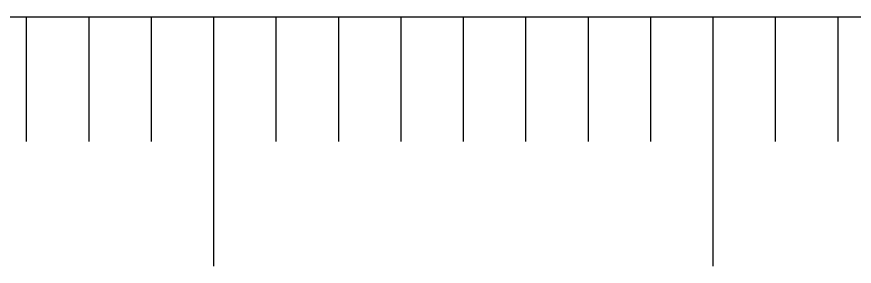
# Paper-space layout 'Лист1' of a CAD drawing. Header units: millimetres. Extents: x 0 to 420, y 0 to 297.
# Drawn here: x 278.15 to 311.69, y 147.57 to 157.57 of the extents above; entities that cross this region are included whole.
import ezdxf

# ---------------------------------------------------------------- set-up
doc = ezdxf.new("R2010")
doc.units = ezdxf.units.MM

psp = doc.layouts.new('Лист1')

# ---------------------------------------------------------------- linework, layer by layer
for p, q in [((276.028, 157.571), (281.028, 157.571)), ((278.528, 157.571), (278.528, 152.571)), ((281.028, 157.571), (286.028, 157.571)), ((281.028, 157.571), (281.028, 152.571)), ((283.528, 157.571), (283.528, 152.571)), ((286.028, 157.571), (291.028, 157.571)), ((286.028, 157.571), (286.028, 147.571)), ((288.528, 157.571), (288.528, 152.571)), ((291.028, 157.571), (296.028, 157.571)), ((291.028, 157.571), (291.028, 152.571)), ((293.528, 157.571), (293.528, 152.571)), ((296.028, 157.571), (301.028, 157.571)), ((296.028, 157.571), (296.028, 152.571)), ((298.528, 157.571), (298.528, 152.571)), ((301.028, 157.571), (306.028, 157.571)), ((301.028, 157.571), (301.028, 152.571)), ((303.528, 157.571), (303.528, 152.571)), ((306.028, 157.571), (311.028, 157.571)), ((306.028, 157.571), (306.028, 147.571)), ((308.528, 157.571), (308.528, 152.571)), ((311.028, 157.571), (316.028, 157.571)), ((311.028, 157.571), (311.028, 152.571))]:
    psp.add_line(p, q)

doc.saveas('drawing.dxf')
